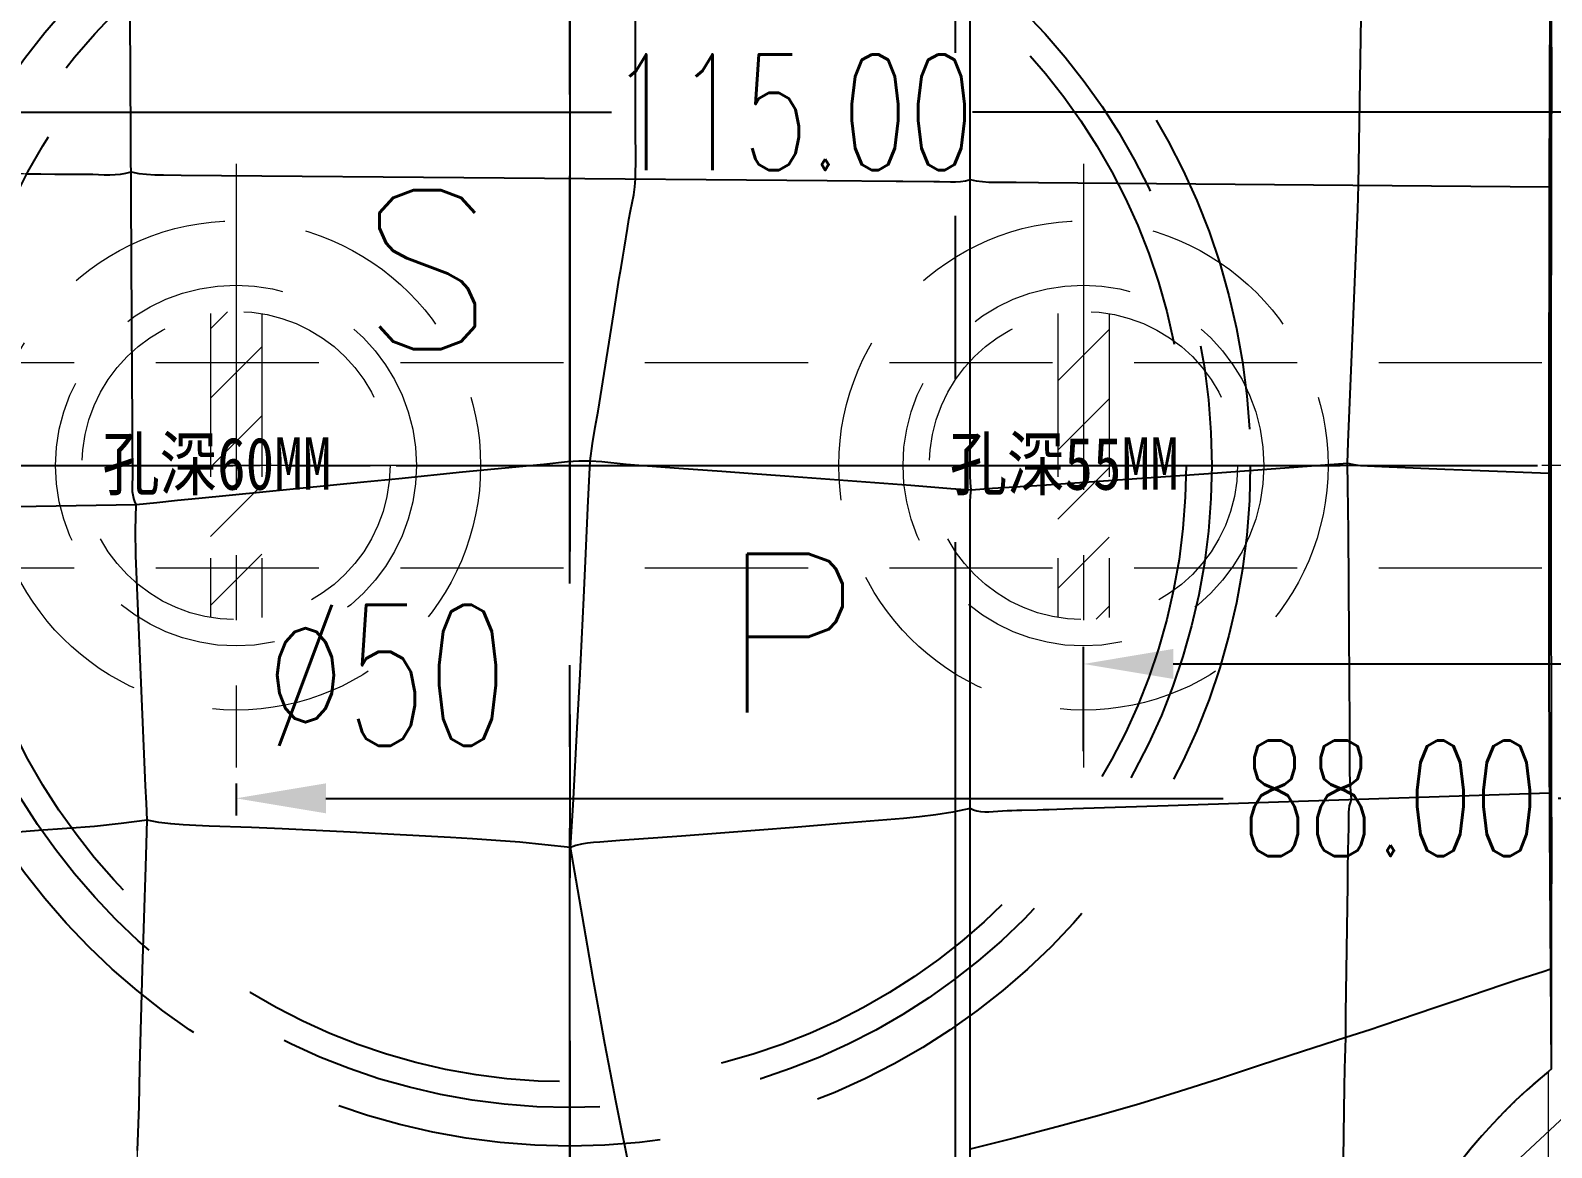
# Model space of a CAD drawing. Header units: inches. Extents: x 133169 to 134399, y -43543 to -42673.
# Drawn here: x 133800.9 to 133860.1, y -42876.9 to -42833.4 of the extents above; entities that cross this region are included whole.
import ezdxf

# ---------------------------------------------------------------- set-up
doc = ezdxf.new("R2010")
doc.units = ezdxf.units.IN
doc.header["$LTSCALE"] = 2
doc.header["$MEASUREMENT"] = 0
doc.header["$PDMODE"] = 3
doc.header["$PDSIZE"] = 0.3125
for name, pattern in [('ACAD_ISO08W100', [36, 24, -3, 6, -3]), ('CENTER', [50.8, 31.75, -6.35, 6.35, -6.35]), ('HIDDEN', [9.525, 6.35, -3.175])]:
    doc.linetypes.add(name, pattern=pattern)
doc.layers.get('0').update_dxf_attribs({"linetype": 'CONTINUOUS'})
doc.layers.get('Defpoints').update_dxf_attribs({"linetype": 'CONTINUOUS'})
for name, color, linetype in [('CAV-COR', 1, 'CONTINUOUS'), ('CL', 1, 'ACAD_ISO08W100'), ('DEFAULT_1', 7, 'CENTER'), ('SP', 3, 'CONTINUOUS')]:
    doc.layers.add(name, color=color, linetype=linetype)
for name, color, linetype, lineweight in [('dim', 3, 'CONTINUOUS', 15), ('PRODUCT', 1, 'CONTINUOUS', 15), ('WR', 122, 'HIDDEN', 18), ('枕位', 75, 'CONTINUOUS', 15)]:
    doc.layers.add(name, color=color, linetype=linetype, lineweight=lineweight)
doc.styles.get("Standard").update_dxf_attribs({"font": 'txt.shx', "width": 0.67})
doc.styles.add('style1', font='mingliu.ttc', dxfattribs={"width": 0.75})
doc.dimstyles.new('2.00', dxfattribs={"dimtxt": 4.5, "dimasz": 3.5, "dimexe": 0.666, "dimexo": 0.626, "dimgap": 1, "dimtad": 0, "dimzin": 0, "dimdsep": 46, "dimtxsty": 'Standard', "dimcen": 0.09, "dimclrd": 3, "dimclre": 3, "dimclrt": 7, "dimazin": 0, "dimtfac": 1, "dimtofl": 0, "dimtmove": 0, "dimatfit": 0, "dimfxl": 0, "dimtolj": 1, "dimtzin": 0, "dimarcsym": 0})

# ---------------------------------------------------------------- blocks, each defined once
blk = doc.blocks.new('20160812.091803')
at = {"layer": 'DEFAULT_1', "color": 2, "linetype": 'CENTER', "ltscale": 0.5}
for p, q in [((0, 72.569), (0, -34.819)), ((47.822, 0), (-47.822, 0))]:
    blk.add_line(p, q, dxfattribs=at)
at = {"layer": 'PRODUCT', "linetype": 'ByBlock'}
for p, q in [((-21.463, -27.89), (-28.624, -20.216)), ((-25.919, -23.115), (-23.594, -23.115)), ((-23.497, -23.232), (-16.288, -23.232)), ((16.288, -23.232), (24.107, -23.232))]:
    blk.add_line(p, q, dxfattribs=at)
for points, start_tangent, end_tangent in [([(39.557, 18.412), (39.557, 27.25), (39.041, 34.548), (37.914, 42.506), (35.801, 49.328), (30.336, 55.753), (21.681, 60.715), (6, 64.386), (-2.43, 64.551), (-11.478, 63.569), (-18.131, 61.857), (-27.223, 57.635), (-32.887, 52.83), (-36.505, 45.958), (-38.357, 35.556), (-39.014, 26.504), (-39.068, 19.244), (-39.078, 18.412)], (-0.00885, 0.999961), (-0.014743, -0.999891)), ([(-38.375, 18.412), (-38.365, 19.237), (-38.31, 26.483), (-38.066, 30.964), (-37.658, 35.486), (-37.003, 40.756), (-35.836, 45.741), (-32.343, 52.384), (-29.836, 54.887), (-26.847, 57.04), (-17.91, 61.189), (-11.349, 62.878), (-2.402, 63.848), (5.94, 63.685), (21.415, 60.064), (29.894, 55.205), (32.913, 52.317), (35.174, 49.007), (36.4, 45.862), (37.223, 42.373), (38.342, 34.475), (38.853, 27.23), (38.871, 22.543), (38.854, 18.412)], (0.014728, 0.999892), (0.008555, -0.999963)), ([(-13.813, 31.463), (-13.9, 32.187), (-13.99, 32.908), (-14.062, 33.629), (-14.119, 34.35), (-14.217, 35.789), (-14.332, 37.217), (-14.42, 38.633), (-14.527, 40.027), (-14.624, 41.407), (-14.72, 42.778), (-14.822, 44.134), (-14.919, 45.472), (-14.965, 46.131), (-15.03, 46.777), (-15.131, 47.407), (-15.241, 48.027)], (-0.106343, 0.994329), (-0.16367, 0.986515)), ([(-1.914, 48.055), (-1.775, 47.459), (-1.77, 46.83), (-1.764, 46.194), (-1.747, 45.552), (-1.736, 44.902), (-1.727, 44.247), (-1.702, 42.925), (-1.68, 41.586), (-1.656, 40.233), (-1.633, 38.87), (-1.609, 37.497), (-1.585, 36.11), (-1.561, 34.714), (-1.536, 33.31), (-1.512, 31.895)], (0.409519, -0.912302), (0.017158, -0.999853)), ([(11.507, 48.083), (11.458, 47.486), (11.455, 46.872), (11.451, 46.249), (11.444, 45.62), (11.434, 44.343), (11.422, 43.042), (11.411, 41.718), (11.399, 40.377), (11.388, 39.023), (11.376, 37.661), (11.366, 36.28), (11.357, 35.583), (11.351, 34.884), (11.351, 34.183), (11.339, 33.481), (11.324, 32.778), (11.441, 32.084)], (-0.148611, -0.988896), (0.329026, -0.944321)), ([(-1.512, 31.895), (-1.262, 31.99), (-0.999, 32.028), (-0.455, 32.021), (0.09, 32.018), (0.634, 32.027), (1.178, 32.03), (1.722, 32.03), (2.809, 32.038), (3.896, 32.042), (4.982, 32.049), (6.067, 32.055), (7.148, 32.06), (8.226, 32.066), (9.301, 32.072), (10.375, 32.078), (11.441, 32.084)], (0.877206, 0.480114), (0.999987, 0.005022)), ([(11.441, 32.084), (11.327, 31.309), (11.313, 30.515), (11.309, 29.718), (11.301, 28.919), (11.294, 28.115), (11.288, 27.306), (11.274, 25.678), (11.26, 24.038), (11.246, 22.389), (11.232, 20.732), (11.218, 19.071), (11.203, 17.409), (11.189, 15.748), (11.175, 14.086), (11.161, 12.441)], (-0.251057, -0.967972), (-0.008849, -0.999961)), ([(11.441, 32.084), (12.836, 32.091), (14.211, 32.099), (15.573, 32.106), (16.923, 32.114), (18.262, 32.121), (19.589, 32.128), (20.897, 32.135), (22.188, 32.142), (23.455, 32.149), (24.697, 32.156), (25.915, 32.162), (27.09, 32.169)], (0.999985, 0.005437), (0.999987, 0.005075)), ([(-28.09, 31.979), (-27.612, 31.892), (-27.112, 31.851), (-26.595, 31.83), (-26.066, 31.813), (-24.98, 31.778), (-23.862, 31.754), (-22.709, 31.724), (-21.512, 31.69), (-20.28, 31.656), (-19.022, 31.62), (-17.746, 31.582), (-16.449, 31.544), (-15.794, 31.525), (-15.135, 31.503), (-14.472, 31.478), (-13.813, 31.463)], (0.968557, -0.24879), (0.999959, -0.009088)), ([(-14.872, 14.978), (-14.803, 15.667), (-14.728, 16.356), (-14.664, 17.048), (-14.611, 17.741), (-14.519, 19.131), (-14.44, 20.522), (-14.365, 21.912), (-14.289, 23.3), (-14.225, 24.683), (-14.159, 26.059), (-14.1, 27.428), (-14.052, 28.786), (-13.991, 30.132), (-13.927, 30.801), (-13.813, 31.463)], (0.085918, 0.996302), (0.221073, 0.975257)), ([(-13.813, 31.463), (-13.305, 31.479), (-12.803, 31.504), (-11.791, 31.548), (-10.773, 31.591), (-9.751, 31.635), (-8.727, 31.68), (-7.701, 31.725), (-6.672, 31.771), (-5.643, 31.818), (-4.611, 31.861), (-3.578, 31.902), (-2.545, 31.919), (-2.028, 31.912), (-1.512, 31.895)], (0.999909, 0.013505), (0.999211, -0.039709)), ([(-1.512, 31.895), (-1.452, 31.181), (-1.374, 30.466), (-1.298, 29.748), (-1.226, 29.027), (-1.083, 27.575), (-0.937, 26.114), (-0.793, 24.642), (-0.645, 23.162), (-0.502, 21.673), (-0.351, 20.179), (-0.201, 18.684), (-0.128, 17.936), (-0.056, 17.188), (0.014, 16.441), (0.089, 15.698), (0.163, 14.96), (0.189, 14.204)], (0.05764, -0.998337), (-0.027276, -0.999628)), ([(-28.467, 12.441), (-27.484, 12.652), (-26.459, 12.866), (-25.399, 13.079), (-24.311, 13.291), (-23.2, 13.502), (-22.062, 13.715), (-20.899, 13.926), (-19.718, 14.137), (-18.524, 14.347), (-17.315, 14.558), (-16.098, 14.768), (-14.872, 14.978)], (0.977179, 0.212416), (0.986149, 0.165862)), ([(-14.872, 14.978), (-13.655, 14.901), (-12.427, 14.834), (-11.19, 14.766), (-9.943, 14.697), (-8.688, 14.631), (-7.426, 14.567), (-6.16, 14.505), (-4.892, 14.443), (-3.622, 14.385), (-2.352, 14.329), (-1.081, 14.27), (0.189, 14.204)], (0.997568, -0.069694), (0.998388, -0.056753)), ([(-13.359, -0.59), (-13.49, 0.038), (-13.595, 0.668), (-13.673, 1.303), (-13.733, 1.941), (-13.843, 3.222), (-13.952, 4.509), (-14.058, 5.802), (-14.162, 7.1), (-14.261, 8.406), (-14.361, 9.716), (-14.46, 11.032), (-14.508, 11.691), (-14.556, 12.351), (-14.604, 13.011), (-14.651, 13.673), (-14.711, 14.334), (-14.872, 14.978)], (-0.220226, 0.975449), (-0.365259, 0.930906)), ([(0.189, 14.204), (0.14, 13.585), (0.068, 12.952), (0.013, 12.32), (-0.03, 11.691), (-0.076, 11.066), (-0.123, 10.441), (-0.212, 9.191), (-0.307, 7.95), (-0.394, 6.711), (-0.488, 5.478), (-0.579, 4.248), (-0.67, 3.023), (-0.764, 1.802), (-0.865, 0.585), (-0.914, -0.022), (-0.947, -0.631)], (-0.037064, -0.999313), (-0.030457, -0.999536)), ([(0.189, 14.204), (1.114, 14.076), (2.033, 13.917), (2.954, 13.768), (3.874, 13.621), (4.793, 13.473), (5.71, 13.324), (6.628, 13.182), (7.543, 13.037), (8.452, 12.88), (9.36, 12.74), (9.81, 12.659), (10.254, 12.571), (10.693, 12.488), (11.161, 12.441)], (0.995148, -0.098391), (0.999685, -0.025102)), ([(11.161, 12.441), (11.151, 11.328), (11.142, 10.229), (11.132, 9.128), (11.123, 8.033), (11.114, 6.941), (11.104, 5.852), (11.095, 4.768), (11.086, 3.686), (11.077, 2.607), (11.072, 2.069), (11.067, 1.531), (11.064, 0.995), (11.057, 0.461), (11.055, -0.072), (11.139, -0.59)], (-0.008348, -0.999965), (0.296013, -0.955184)), ([(11.161, 12.441), (11.852, 12.433), (12.566, 12.438), (13.275, 12.441), (13.977, 12.441), (15.372, 12.441), (16.755, 12.441), (18.128, 12.441), (19.491, 12.441), (20.839, 12.441), (22.168, 12.441), (23.474, 12.441), (24.745, 12.441), (25.982, 12.441), (27.184, 12.441)], (0.999488, -0.031991), (1, -0.000009)), ([(-26.619, -0.59), (-25.68, -0.59), (-24.697, -0.59), (-23.671, -0.59), (-22.611, -0.59), (-21.524, -0.59), (-20.408, -0.59), (-19.269, -0.59), (-18.112, -0.59), (-16.939, -0.591), (-15.756, -0.59), (-14.565, -0.591), (-13.965, -0.589), (-13.359, -0.59)], (1, -0.000682), (0.999966, -0.008289)), ([(-22.276, -15.217), (-22.657, -14.019), (-23.041, -12.83), (-23.434, -11.649), (-23.828, -10.47), (-24.209, -9.275), (-24.586, -8.073), (-24.954, -6.861), (-25.305, -5.629), (-25.648, -4.388), (-25.979, -3.135), (-26.301, -1.868), (-26.619, -0.59)], (-0.302742, 0.953073), (-0.239295, 0.970947)), ([(-13.01, -15.44), (-13.049, -14.27), (-13.087, -13.098), (-13.126, -11.918), (-13.166, -10.722), (-13.206, -9.502), (-13.247, -8.265), (-13.288, -7.017), (-13.331, -5.755), (-13.35, -5.118), (-13.371, -4.476), (-13.396, -3.828), (-13.418, -3.178), (-13.431, -2.525), (-13.46, -1.865), (-13.494, -1.204), (-13.461, -0.888), (-13.359, -0.59)], (-0.03335, 0.999444), (0.458413, 0.888739)), ([(-13.359, -0.59), (-12.861, -0.589), (-12.356, -0.591), (-11.339, -0.59), (-10.314, -0.591), (-9.282, -0.59), (-8.245, -0.59), (-7.205, -0.59), (-6.163, -0.591), (-5.121, -0.59), (-4.077, -0.591), (-3.555, -0.59), (-3.033, -0.59), (-2.51, -0.592), (-1.987, -0.589), (-1.464, -0.584), (-0.947, -0.631)], (0.99996, 0.008986), (0.984075, -0.177756)), ([(-0.947, -0.631), (-0.444, -0.589), (0.062, -0.589), (0.569, -0.591), (1.075, -0.59), (2.087, -0.591), (3.098, -0.59), (4.108, -0.59), (5.118, -0.59), (6.126, -0.59), (7.133, -0.59), (8.138, -0.59), (9.141, -0.59), (10.142, -0.591), (11.139, -0.59)], (0.988236, 0.152939), (1, 0.000802)), ([(11.139, -0.59), (11.044, -1.245), (11.037, -1.902), (11.034, -2.556), (11.026, -3.207), (11.021, -3.856), (11.016, -4.503), (11.005, -5.787), (10.994, -7.06), (10.983, -8.32), (10.973, -9.577), (10.962, -10.83), (10.951, -12.073), (10.941, -13.299), (10.93, -14.514), (10.92, -15.718)], (-0.257798, -0.966199), (-0.00842, -0.999965)), ([(11.139, -0.59), (12.406, -0.591), (13.661, -0.59), (14.908, -0.59), (16.143, -0.59), (17.365, -0.59), (18.573, -0.59), (19.766, -0.59), (20.943, -0.59), (22.098, -0.591), (22.666, -0.589), (23.227, -0.589), (23.78, -0.593), (24.327, -0.589), (24.863, -0.586), (25.12, -0.61), (25.365, -0.667)], (1, -0.000937), (0.950138, -0.31183)), ([(-0.947, -0.631), (-0.899, -1.273), (-0.857, -1.912), (-0.772, -3.186), (-0.687, -4.449), (-0.6, -5.7), (-0.513, -6.941), (-0.427, -8.172), (-0.342, -9.386), (-0.257, -10.586), (-0.171, -11.773), (-0.085, -12.952), (0, -14.122), (0.086, -15.282)], (0.080092, -0.996787), (0.076903, -0.997039)), ([(-31.138, -15.139), (-31.016, -15.081), (-30.877, -15.06), (-30.571, -15.071), (-30.261, -15.079), (-29.95, -15.08), (-29.635, -15.085), (-29.315, -15.092), (-28.655, -15.101), (-27.945, -15.113), (-27.201, -15.124), (-26.429, -15.136), (-25.634, -15.149), (-24.814, -15.161), (-23.981, -15.174), (-23.138, -15.193), (-22.712, -15.208), (-22.276, -15.217)], (0.805859, 0.592107), (0.999972, -0.007536)), ([(-22.276, -15.217), (-21.946, -15.217), (-21.606, -15.216), (-20.915, -15.222), (-20.199, -15.234), (-19.458, -15.245), (-18.696, -15.257), (-17.922, -15.269), (-17.134, -15.282), (-16.335, -15.294), (-15.526, -15.307), (-15.116, -15.312), (-14.701, -15.319), (-14.285, -15.328), (-13.865, -15.331), (-13.442, -15.339), (-13.228, -15.371), (-13.01, -15.44)], (0.999971, -0.007662), (0.918463, -0.395508)), ([(-19.613, -23.202), (-19.868, -22.417), (-20.208, -21.384), (-20.554, -20.357), (-20.9, -19.331), (-21.244, -18.304), (-21.592, -17.281), (-21.938, -16.252), (-22.276, -15.217)], (-0.306714, 0.951802), (-0.304701, 0.952448)), ([(-13.01, -15.44), (-12.004, -15.377), (-10.959, -15.372), (-9.89, -15.371), (-8.8, -15.361), (-7.701, -15.355), (-6.596, -15.349), (-5.485, -15.34), (-4.372, -15.332), (-3.258, -15.324), (-2.144, -15.313), (-1.026, -15.295), (-0.466, -15.285), (0.086, -15.282)], (0.993827, 0.110938), (0.999982, -0.005967)), ([(0.086, -15.282), (0, -15.815), (-0.032, -16.353), (-0.055, -16.888), (-0.076, -17.418), (-0.116, -18.471), (-0.157, -19.513), (-0.193, -20.541), (-0.234, -21.559), (-0.275, -22.575), (-0.297, -23.139)], (-0.240342, -0.970688), (-0.039023, -0.999238)), ([(0.086, -15.282), (0.543, -15.295), (0.993, -15.315), (1.896, -15.352), (2.801, -15.39), (3.706, -15.426), (4.611, -15.464), (5.515, -15.501), (6.42, -15.538), (7.323, -15.575), (8.226, -15.614), (9.128, -15.654), (10.028, -15.691), (10.92, -15.718)], (0.999874, -0.015856), (0.999769, -0.021511)), ([(-12.755, -23.156), (-12.776, -22.533), (-12.809, -21.522), (-12.843, -20.514), (-12.876, -19.502), (-12.909, -18.491), (-12.943, -17.479), (-12.976, -16.466), (-13.01, -15.44)], (-0.032482, 0.999472), (-0.032457, 0.999473)), ([(10.92, -15.718), (10.911, -16.77), (10.902, -17.813), (10.893, -18.845), (10.885, -19.864), (10.876, -20.868), (10.868, -21.856), (10.859, -22.832), (10.857, -23.145)], (-0.008629, -0.999963), (-0.006853, -0.999977)), ([(10.92, -15.718), (11.942, -15.736), (12.942, -15.752), (13.923, -15.767), (14.883, -15.782), (15.825, -15.797), (16.747, -15.811), (17.656, -15.825), (18.55, -15.839), (19.423, -15.853), (20.26, -15.866), (21.063, -15.878), (21.844, -15.89)], (0.999842, -0.017777), (0.999868, -0.016255)), ([(-23.594, -23.115), (-24.732, -21.832), (-26.104, -20.512), (-27.564, -19.317), (-28.914, -18.349), (-30.066, -17.731)], (-0.63497, 0.772536), (-0.926533, 0.376214)), ([(-23.497, -23.232), (-23.545, -23.174), (-23.594, -23.115)], (-0.638887, 0.769301), (-0.63497, 0.772536)), ([(-23.497, -23.232), (-22.114, -23.221), (-20.808, -23.211), (-19.613, -23.202)], (0.999967, 0.008163), (0.99997, 0.007721)), ([(-19.613, -23.202), (-18.161, -23.19), (-16.57, -23.179), (-14.791, -23.167), (-12.755, -23.156)], (0.99997, 0.007721), (0.999988, 0.004858)), ([(16.288, -23.232), (11.071, -23.213), (5.6, -23.202), (-0.001, -23.199), (-5.601, -23.202), (-11.072, -23.213), (-16.288, -23.232)], (-0.999991, 0.004324), (-0.999991, -0.004324)), ([(-12.755, -23.156), (-11.383, -23.15), (-10.016, -23.146), (-8.694, -23.142), (-7.447, -23.14), (-6.325, -23.14), (-5.336, -23.14), (-4.442, -23.14), (-3.602, -23.139), (-2.778, -23.139), (-1.952, -23.139), (-1.124, -23.139), (-0.297, -23.139)], (0.999988, 0.004858), (1, -0.000025)), ([(-0.297, -23.139), (1.09, -23.139), (2.463, -23.14), (3.841, -23.14), (5.231, -23.14), (6.641, -23.14), (8.061, -23.141), (9.477, -23.142), (10.857, -23.145)], (1, -0.000025), (0.999997, -0.002416)), ([(10.857, -23.145), (12.207, -23.149), (13.459, -23.153), (14.625, -23.158), (15.706, -23.163), (16.7, -23.167), (17.614, -23.172), (18.442, -23.177), (19.182, -23.182), (19.849, -23.187)], (0.999997, -0.002417), (0.999969, -0.007847))]:
    blk.add_spline(points, degree=3, dxfattribs=dict(at, start_tangent=start_tangent, end_tangent=end_tangent))
blk = doc.blocks.new('20160825.135956')
at = {"color": 8, "linetype": 'HIDDEN'}
blk.add_circle((0, 0), 26.5, dxfattribs=at)
at = {"layer": 'SP', "linetype": 'CENTER', "ltscale": 0.25}
for p, q in [((0, -30), (0, 30)), ((-30, 0), (30, 0))]:
    blk.add_line(p, q, dxfattribs=at)
at = {"layer": 'SP', "linetype": 'HIDDEN'}
for radius in [25, 24]:
    blk.add_circle((0, 0), radius, dxfattribs=at)
at = {"layer": 'dim', "insert": (-7.14, -8.167), "char_height": 5.4854, "attachment_point": 5}
blk.add_mtext('Ø50', dxfattribs=at)
at = {"layer": 'SP'}
for s, p in [('S', (-8.209, 4.535)), ('P', (5.85, -9.617))]:
    blk.add_text(s, height=6.185, dxfattribs=at).set_placement(p)
blk = doc.blocks.new('*D34597')
at = {"layer": 'Defpoints', "color": 0}
for p in [(133841.864, -42858.033), (133841.864, -42862.06), (133896.864, -42864.026)]:
    blk.add_point(p, dxfattribs=at)
at = {"layer": 'dim', "color": 3, "linetype": 'ByBlock', "lineweight": -2}
for p, q in [((133841.864, -42861.434), (133841.864, -42857.367)), ((133896.864, -42863.4), (133896.864, -42857.367)), ((133845.364, -42858.033), (133864.427, -42858.033)), ((133893.364, -42858.033), (133877.482, -42858.033))]:
    blk.add_line(p, q, dxfattribs=at)
at = {"layer": 'dim', "color": 3, "linetype": 'ByBlock'}
for points in [[(133845.364, -42857.449), (133845.364, -42858.616), (133841.864, -42858.033)], [(133893.364, -42858.616), (133893.364, -42857.449), (133896.864, -42858.033)]]:
    blk.add_solid(points, dxfattribs=at)
at = {"layer": 'dim', "color": 7, "linetype": 'ByBlock', "insert": (133870.955, -42858.033), "char_height": 4.5, "attachment_point": 5}
blk.add_mtext('\\A1;55.00', dxfattribs=at)
blk = doc.blocks.new('*D34598')
at = {"layer": 'Defpoints', "color": 0}
for p in [(133808.864, -42862.06), (133896.864, -42863.266), (133896.864, -42867.474)]:
    blk.add_point(p, dxfattribs=at)
at = {"layer": 'dim', "color": 3, "linetype": 'ByBlock', "lineweight": -2}
for p, q in [((133808.864, -42862.686), (133808.864, -42863.932)), ((133896.864, -42866.848), (133896.864, -42862.6)), ((133812.364, -42863.266), (133847.3, -42863.266)), ((133893.364, -42863.266), (133860.355, -42863.266))]:
    blk.add_line(p, q, dxfattribs=at)
at = {"layer": 'dim', "color": 3, "linetype": 'ByBlock'}
for points in [[(133812.364, -42862.682), (133812.364, -42863.849), (133808.864, -42863.266)], [(133893.364, -42863.849), (133893.364, -42862.682), (133896.864, -42863.266)]]:
    blk.add_solid(points, dxfattribs=at)
at = {"layer": 'dim', "color": 7, "linetype": 'ByBlock', "insert": (133853.827, -42863.266), "char_height": 4.5, "attachment_point": 5}
blk.add_mtext('\\A1;88.00', dxfattribs=at)
blk = doc.blocks.new('*D34599')
at = {"layer": 'Defpoints', "color": 0}
for p in [(133896.864, -42836.549), (133896.864, -42838.24), (133781.869, -42839.306)]:
    blk.add_point(p, dxfattribs=at)
at = {"layer": 'dim', "color": 3, "linetype": 'ByBlock', "lineweight": -2}
for p, q in [((133781.869, -42838.68), (133781.869, -42835.883)), ((133896.864, -42837.614), (133896.864, -42835.883)), ((133785.369, -42836.549), (133823.488, -42836.549)), ((133893.364, -42836.549), (133837.548, -42836.549))]:
    blk.add_line(p, q, dxfattribs=at)
at = {"layer": 'dim', "color": 3, "linetype": 'ByBlock'}
for points in [[(133785.369, -42835.965), (133785.369, -42837.132), (133781.869, -42836.549)], [(133893.364, -42837.132), (133893.364, -42835.965), (133896.864, -42836.549)]]:
    blk.add_solid(points, dxfattribs=at)
at = {"layer": 'dim', "color": 7, "linetype": 'ByBlock', "insert": (133830.518, -42836.549), "char_height": 4.5, "attachment_point": 5}
blk.add_mtext('\\A1;115.00', dxfattribs=at)
blk = doc.blocks.new('20160829.094417')
at = {"layer": 'WR', "ltscale": 0.5}
h = blk.add_hatch(dxfattribs=at)
h.set_pattern_fill('ANSI31', color=256, scale=0.6, style=0)
h.set_pattern_definition([(45, (109655.9367, -37411.4868), (-1.347038418, 1.347038418), [])])
h.paths.add_polyline_path([(-1, 0), (0, 0), (0, 6, 0.041886), (-1, 5.916)])
h.paths.add_polyline_path([(0, 0), (-1, 0), (-1, -5.916, 0.041886), (0, -6)])
h.paths.add_polyline_path([(1, 0), (0, 0), (0, -6, 0.041886), (1, -5.916)])
h.paths.add_polyline_path([(1, 5.916, 0.041886), (0, 6), (0, 0), (1, 0)])
at = {"layer": 'WR', "linetype": 'CENTER', "ltscale": 0.2}
for p, q in [((0, -11.755), (0, 11.755)), ((11.755, 0), (-11.755, 0))]:
    blk.add_line(p, q, dxfattribs=at)
at = {"layer": 'WR', "ltscale": 0.5}
for p, q in [((-1, -5.916), (-1, 5.916)), ((1, -5.916), (1, 5.916))]:
    blk.add_line(p, q, dxfattribs=at)
for radius in [9.525, 7.025, 6]:
    blk.add_circle((0, 0), radius, dxfattribs=at)

msp = doc.modelspace()

# ---------------------------------------------------------------- linework, layer by layer
at = {"layer": 'CAV-COR', "linetype": 'ByBlock'}
for p, q in [((133824.424, -42837.349), (133824.423, -42811.485)), ((133852.583, -42839.386), (133852.826, -42823.885)), ((133860.096, -42834.018), (133860.096, -42826.199)), ((133860.022, -42835.68), (133860.04, -42832.13)), ((133860.096, -42834.018), (133860.077, -42839.234)), ((133860.009, -42839.449), (133860.022, -42835.68)), ((133806.033, -42838.992), (133806.724, -42838.993)), ((133806.724, -42838.993), (133831.882, -42839.209)), ((133839.246, -42839.27), (133840.11, -42839.28)), ((133840.11, -42839.28), (133860.009, -42839.449)), ((133852.554, -42840.317), (133852.583, -42839.386)), ((133860.077, -42839.234), (133860.064, -42846.563)), ((133860.003, -42849.215), (133860.009, -42839.449)), ((133852.431, -42843.171), (133852.554, -42840.317)), ((133822.962, -42848.185), (133823.578, -42844.355)), ((133860.064, -42846.563), (133860.064, -42854.05)), ((133860.005, -42858.574), (133860.003, -42849.215)), ((133815.21, -42850.805), (133817.682, -42850.556)), ((133817.682, -42850.556), (133819.343, -42850.394)), ((133819.343, -42850.394), (133820.851, -42850.249)), ((133824.055, -42850.252), (133824.55, -42850.293)), ((133827.788, -42850.526), (133828.978, -42850.617)), ((133828.978, -42850.617), (133830.232, -42850.706)), ((133840.05, -42851.078), (133846.73, -42850.614)), ((133846.73, -42850.614), (133852.146, -42850.219)), ((133853.768, -42850.361), (133855.934, -42850.445)), ((133855.934, -42850.445), (133857.312, -42850.495)), ((133857.312, -42850.495), (133860.003, -42850.603)), ((133807.415, -42851.574), (133813.843, -42850.937)), ((133813.843, -42850.937), (133815.21, -42850.805)), ((133830.232, -42850.706), (133835.146, -42851.076)), ((133794.384, -42852), (133804.969, -42851.817)), ((133837.454, -42855.494), (133837.456, -42852.744)), ((133852.214, -42857.006), (133852.182, -42852.872)), ((133860.064, -42854.05), (133860.077, -42861.378)), ((133805.344, -42862.782), (133805.034, -42855.675)), ((133837.453, -42863.095), (133837.454, -42855.494)), ((133852.221, -42858.483), (133852.214, -42857.006)), ((133852.237, -42860.508), (133852.221, -42858.483)), ((133860.013, -42861.231), (133860.005, -42858.574)), ((133860.028, -42864.447), (133860.013, -42861.231)), ((133860.077, -42861.378), (133860.096, -42866.594)), ((133860.02, -42863.061), (133845.16, -42863.552)), ((133821.886, -42865.178), (133821.987, -42863.535)), ((133841.447, -42863.673), (133840.517, -42863.709)), ((133845.16, -42863.552), (133841.447, -42863.673)), ((133832.584, -42864.238), (133830.593, -42864.402)), ((133834.855, -42864.045), (133832.584, -42864.238)), ((133840.082, -42863.722), (133839.467, -42863.735)), ((133809.466, -42864.407), (133807.816, -42864.349)), ((133810.662, -42864.459), (133809.466, -42864.407)), ((133813.315, -42864.583), (133810.662, -42864.459)), ((133814.039, -42864.62), (133813.315, -42864.583)), ((133826.216, -42864.737), (133823.807, -42864.913)), ((133829.254, -42864.507), (133826.216, -42864.737)), ((133830.593, -42864.402), (133829.254, -42864.507)), ((133860.096, -42873.803), (133860.028, -42864.447)), ((133852.167, -42866.086), (133852.179, -42865.234)), ((133805.227, -42869.937), (133805.345, -42865.929)), ((133852.081, -42871.647), (133852.158, -42866.648)), ((133852.158, -42866.648), (133852.167, -42866.086)), ((133860.096, -42873.803), (133860.096, -42866.594)), ((133805.12, -42873.731), (133805.227, -42869.937)), ((133858.153, -42870.545), (133856.361, -42871.15)), ((133858.818, -42870.325), (133858.153, -42870.545)), ((133853.025, -42872.274), (133852.081, -42872.581)), ((133853.48, -42872.123), (133853.025, -42872.274)), ((133805.087, -42875.248), (133805.12, -42873.731)), ((133860.096, -42873.803), (133859.979, -42873.899)), ((133851.968, -42878.738), (133852.035, -42874.507)), ((133805.032, -42876.978), (133805.087, -42875.248))]:
    msp.add_line(p, q, dxfattribs=at)
for points in [[(133804.833, -42848.394), (133804.824, -42847.039), (133804.695, -42823.216)], [(133837.495, -42851.252), (133837.465, -42850.983), (133837.452, -42850.704), (133837.452, -42850.417), (133837.454, -42850.123), (133837.454, -42829.33)], [(133824.423, -42839.145), (133824.431, -42838.273), (133824.424, -42837.349)], [(133800.665, -42838.941), (133801.256, -42838.949), (133801.811, -42838.954)], [(133801.811, -42838.954), (133802.821, -42838.956), (133803.057, -42838.958), (133803.286, -42838.964)], [(133803.286, -42838.964), (133803.732, -42838.98), (133803.948, -42838.984), (133804.161, -42838.979), (133804.371, -42838.96), (133804.578, -42838.923), (133804.78, -42838.865)], [(133804.78, -42838.865), (133805.075, -42838.928), (133805.383, -42838.966), (133805.702, -42838.985), (133806.033, -42838.992)], [(133824.35, -42839.762), (133824.398, -42839.457), (133824.423, -42839.145)], [(133831.882, -42839.209), (133834.577, -42839.232), (133834.837, -42839.235), (133836.037, -42839.243)], [(133836.037, -42839.243), (133836.258, -42839.246), (133836.683, -42839.255)], [(133836.683, -42839.255), (133836.886, -42839.253), (133837.083, -42839.24), (133837.272, -42839.213), (133837.454, -42839.167)], [(133837.454, -42839.167), (133837.69, -42839.218), (133837.933, -42839.249), (133838.184, -42839.265), (133838.44, -42839.27)], [(133838.44, -42839.27), (133838.971, -42839.268), (133839.246, -42839.27)], [(133823.991, -42841.807), (133824.104, -42841.071), (133824.163, -42840.722), (133824.226, -42840.389), (133824.35, -42839.762)], [(133823.578, -42844.355), (133823.786, -42843.011), (133823.856, -42842.595), (133823.926, -42842.194), (133823.991, -42841.807)], [(133852.146, -42850.219), (133852.174, -42849.414), (133852.431, -42843.171)], [(133822.66, -42850.117), (133822.746, -42849.452), (133822.854, -42848.809), (133822.962, -42848.185)], [(133804.834, -42849.382), (133804.834, -42848.803), (133804.833, -42848.394)], [(133804.838, -42849.747), (133804.836, -42849.567), (133804.834, -42849.382)], [(133804.833, -42851.047), (133804.844, -42850.742), (133804.847, -42850.585), (133804.848, -42850.424), (133804.847, -42850.261), (133804.838, -42849.747)], [(133820.851, -42850.249), (133821.774, -42850.154), (133822.22, -42850.122), (133822.66, -42850.117)], [(133822.409, -42855.453), (133822.488, -42853.73), (133822.567, -42851.95), (133822.66, -42850.117)], [(133822.66, -42850.117), (133823.104, -42850.148), (133824.055, -42850.252)], [(133824.55, -42850.293), (133825.574, -42850.365), (133826.106, -42850.405), (133827.788, -42850.526)], [(133852.182, -42852.872), (133852.17, -42851.998), (133852.155, -42851.111), (133852.146, -42850.219)], [(133852.146, -42850.219), (133852.399, -42850.27), (133852.66, -42850.304), (133852.928, -42850.324), (133853.203, -42850.337), (133853.768, -42850.361)], [(133804.969, -42851.817), (133804.917, -42851.706), (133804.879, -42851.588), (133804.853, -42851.462), (133804.838, -42851.33), (133804.832, -42851.192), (133804.833, -42851.047)], [(133835.146, -42851.076), (133836.695, -42851.205), (133837.495, -42851.252)], [(133837.448, -42851.966), (133837.45, -42851.72), (133837.464, -42851.482), (133837.495, -42851.252)], [(133837.495, -42851.252), (133838.325, -42851.192), (133840.05, -42851.078)], [(133805.034, -42855.675), (133804.996, -42854.759), (133804.959, -42853.809), (133804.945, -42852.829), (133804.969, -42851.817)], [(133804.969, -42851.817), (133805.775, -42851.748), (133806.59, -42851.659), (133807.415, -42851.574)], [(133837.456, -42852.744), (133837.455, -42852.478), (133837.448, -42851.966)], [(133821.987, -42863.535), (133822.166, -42860.267), (133822.25, -42858.673), (133822.409, -42855.453)], [(133852.304, -42863.316), (133852.263, -42862.815), (133852.241, -42862.283), (133852.235, -42861.72), (133852.237, -42860.508)], [(133805.401, -42864.119), (133805.377, -42863.457), (133805.344, -42862.782)], [(133837.454, -42887.407), (133837.455, -42865.062), (133837.453, -42863.095)], [(133837.454, -42863.665), (133836.775, -42863.805), (133836.116, -42863.913), (133835.474, -42863.987), (133834.855, -42864.045)], [(133839.467, -42863.735), (133839.271, -42863.74), (133839.08, -42863.747), (133838.892, -42863.756), (133838.707, -42863.768), (133838.526, -42863.781), (133838.35, -42863.793), (133838.18, -42863.8), (133838.019, -42863.798), (133837.865, -42863.785), (133837.719, -42863.76), (133837.582, -42863.72), (133837.454, -42863.665)], [(133852.194, -42864.477), (133852.195, -42864.336), (133852.196, -42864.2), (133852.194, -42864.066), (133852.194, -42863.935), (133852.199, -42863.807), (133852.21, -42863.681), (133852.23, -42863.557), (133852.261, -42863.436), (133852.304, -42863.316)], [(133805.401, -42864.119), (133804.39, -42864.243), (133803.349, -42864.358), (133802.276, -42864.442), (133801.175, -42864.516), (133800.049, -42864.607)], [(133805.345, -42865.929), (133805.376, -42865.035), (133805.401, -42864.119)], [(133807.816, -42864.349), (133807.302, -42864.329), (133806.804, -42864.301), (133806.32, -42864.262), (133805.852, -42864.203), (133805.401, -42864.119)], [(133840.517, -42863.709), (133840.297, -42863.716), (133840.082, -42863.722)], [(133821.886, -42865.178), (133820.884, -42865.074), (133819.916, -42864.978), (133818.978, -42864.907), (133818.077, -42864.846), (133817.21, -42864.794), (133814.039, -42864.62)], [(133852.179, -42865.234), (133852.184, -42864.919), (133852.188, -42864.768), (133852.194, -42864.477)], [(133823.807, -42864.913), (133823.033, -42864.967), (133822.788, -42864.987), (133822.55, -42865.014), (133822.32, -42865.052), (133822.098, -42865.106), (133821.886, -42865.178)], [(133822.548, -42869.009), (133822.104, -42866.452), (133821.886, -42865.178)], [(133824.423, -42878.773), (133824.244, -42877.94), (133824.055, -42877.041), (133823.859, -42876.077), (133823.657, -42875.048), (133823.448, -42873.958), (133823.231, -42872.81), (133823.006, -42871.584), (133822.776, -42870.299), (133822.548, -42869.009)], [(133860.066, -42869.919), (133859.764, -42870.016), (133858.818, -42870.325)], [(133856.361, -42871.15), (133855.583, -42871.41), (133853.48, -42872.123)], [(133852.081, -42872.581), (133852.081, -42872.267), (133852.08, -42871.954), (133852.081, -42871.647)], [(133852.081, -42872.581), (133850.394, -42873.119), (133848.759, -42873.658), (133847.165, -42874.188), (133845.602, -42874.684), (133844.064, -42875.159), (133842.481, -42875.614), (133840.844, -42876.063), (133839.169, -42876.497), (133837.454, -42876.925)], [(133852.035, -42874.507), (133852.048, -42873.78), (133852.059, -42873.397), (133852.072, -42873), (133852.081, -42872.581)], [(133859.979, -42873.899), (133859.561, -42874.253), (133859.132, -42874.632), (133858.696, -42875.038), (133858.253, -42875.474), (133857.809, -42875.937), (133857.376, -42876.41), (133856.959, -42876.894), (133856.56, -42877.388), (133856.181, -42877.87), (133855.826, -42878.335), (133855.501, -42878.788), (133855.213, -42879.22), (133854.966, -42879.625), (133854.759, -42880.009), (133854.595, -42880.371)]]:
    msp.add_lwpolyline(points, dxfattribs=at)
at = {"layer": 'CL', "color": 7, "linetype": 'CENTER', "ltscale": 0.5}
msp.add_line((133821.864, -42720.306), (133821.864, -43120.306), dxfattribs=at)
at = {"layer": 'DEFAULT_1', "color": 2, "linetype": 'CENTER', "ltscale": 0.5}
for p, q in [((133836.864, -42802.484), (133836.864, -42898.127)), ((133764.295, -42850.306), (133871.683, -42850.306))]:
    msp.add_line(p, q, dxfattribs=at)
at = {"layer": 'WR', "linetype": 'HIDDEN', "ltscale": 0.5}
for p, q in [((133916.864, -42846.306), (133781.869, -42846.306)), ((133916.864, -42854.306), (133781.869, -42854.306))]:
    msp.add_line(p, q, dxfattribs=at)
at = {"layer": 'WR', "linetype": 'CENTER', "ltscale": 0.3}
msp.add_line((133916.864, -42850.306), (133781.869, -42850.306), dxfattribs=at)
at = {"layer": '枕位', "linetype": 'ByBlock'}
msp.add_line((133859.979, -42899.524), (133859.979, -42873.899), dxfattribs=at)

# ---------------------------------------------------------------- block references
at = {"layer": 'PRODUCT', "linetype": 'ByBlock', "rotation": 90}
msp.add_blockref('20160812.091803', (133836.864, -42850.306), dxfattribs=at)
at = {"layer": 'SP', "linetype": 'ByBlock'}
msp.add_blockref('20160825.135956', (133821.864, -42850.306), dxfattribs=at)
at = {"layer": 'WR', "linetype": 'ByBlock', "rotation": 180}
for p in [(133808.864, -42850.306), (133841.864, -42850.306)]:
    msp.add_blockref('20160829.094417', p, dxfattribs=at)

# ---------------------------------------------------------------- texts
at = {"layer": 'dim', "color": 4, "linetype": 'ByBlock', "style": 'style1', "width": 0.8}
for s, p in [('孔深60MM', (133803.658, -42851.249)), ('孔深55MM', (133836.658, -42851.249))]:
    msp.add_text(s, height=2.0462, dxfattribs=at).set_placement(p)

# ---------------------------------------------------------------- dimensions: what is measured, and where the dimension line sits
at = {"layer": 'dim', "linetype": 'ByBlock'}
for base, p1, p2, picture, middle in [((133896.864, -42836.5485), (133781.8688, -42839.3057), (133896.864, -42838.2401), '*D34599', (133830.5183, -42836.5485)), ((133841.864, -42858.033), (133896.864, -42864.026), (133841.864, -42862.06), '*D34597', (133870.955, -42858.033)), ((133896.864, -42863.266), (133808.864, -42862.06), (133896.864, -42867.474), '*D34598', (133853.827, -42863.266))]:
    dim = msp.add_linear_dim(base=base, p1=p1, p2=p2, angle=180, dimstyle='2.00', dxfattribs=at)
    dim.commit()
    dim.dimension.update_dxf_attribs({"geometry": picture, "text_midpoint": middle, "dimtype": 160})

doc.saveas('drawing.dxf')
